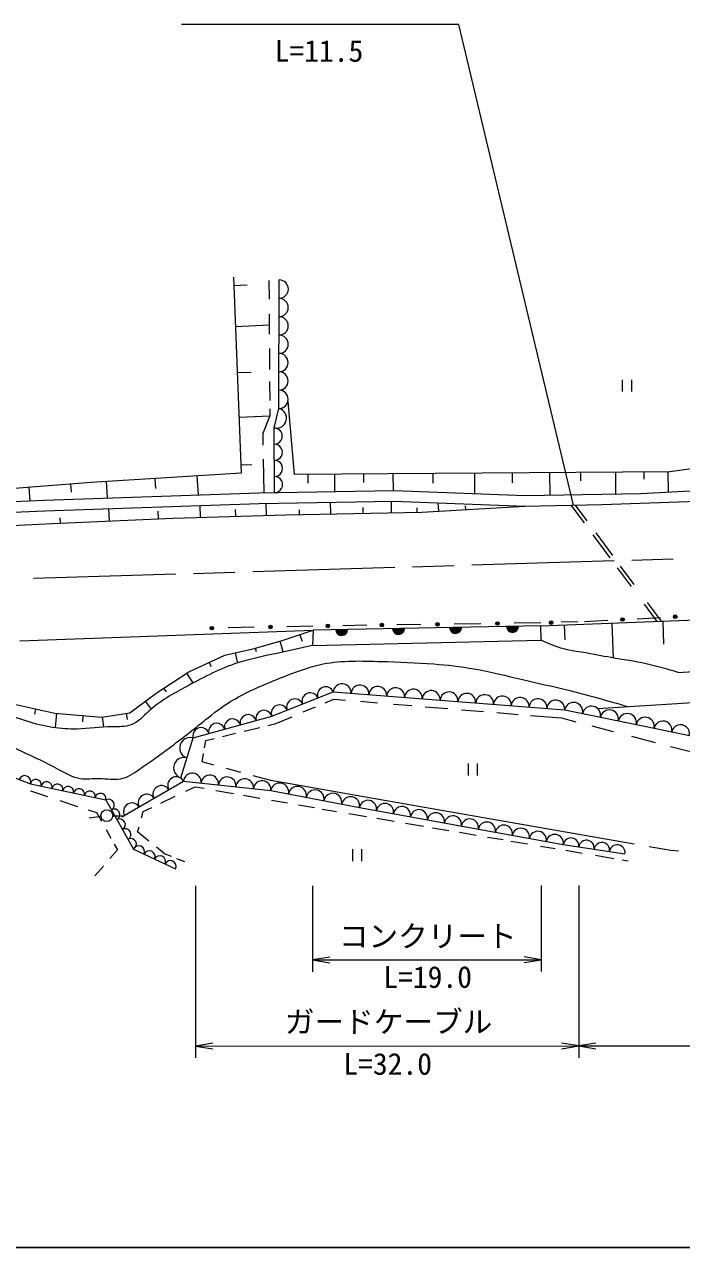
# Model space of a CAD drawing. Units: millimetres, scale not verified. Extents: x 40000 to 680000, y 20000 to 380000.
# Drawn here: x 303649 to 359086, y 205000 to 308142 of the extents above; entities that cross this region are included whole.
import ezdxf
from ezdxf.enums import TextEntityAlignment as Align

# ---------------------------------------------------------------- set-up
doc = ezdxf.new("R2010")
doc.units = ezdxf.units.MM
doc.header["$LTSCALE"] = 1000
doc.linetypes.add('CHAIN', pattern=[18.5, 12, -1.5, 3.5, -1.5])
for name, color, linetype, lineweight in [('M-BGD', 7, 'Continuous', 13), ('M-BMK', 2, 'CHAIN', 13), ('M-TTL-BAND', 7, 'Continuous', 25), ('M-TTL-TXT', 7, 'Continuous', 13)]:
    doc.layers.add(name, color=color, linetype=linetype, lineweight=lineweight)
doc.styles.add('ＭＳ ゴシック', font='')
doc.styles.get('ＭＳ ゴシック').set_extended_font_data('MS Gothic')

# ---------------------------------------------------------------- blocks, each defined once
blk = doc.blocks.new('open_arrow')
at = {"color": 0, "linetype": 'Continuous', "lineweight": -2}
blk.add_lwpolyline([(7.5, 1.25), (0, 0), (7.5, -1.25)], dxfattribs=at)

msp = doc.modelspace()

# ---------------------------------------------------------------- linework, layer by layer
at = {"layer": 'M-BGD'}
for p, q in [((321285, 286845), (321936, 270307)), ((322449, 286158), (321314, 286114)), ((324317, 284990), (324307, 286563)), ((325116, 275756), (325143, 286597)), ((324336, 282013), (324325, 283718)), ((324331, 282771), (321450, 282657)), ((324355, 279034), (324344, 280808)), ((322787, 278797), (321604, 278750)), ((324372, 276425), (324361, 278031)), ((354102, 277187), (354101, 278187)), ((354851, 278187), (354852, 277187)), ((324380, 275153), (324376, 275722)), ((324715, 274116), (325116, 275756)), ((326435, 270193), (325886, 276355)), ((324358, 275100), (321752, 274998)), ((323778, 273681), (324380, 275153)), ((323799, 272678), (323778, 273681)), ((324752, 268658), (324715, 274116)), ((323885, 268643), (323825, 271471)), ((371128, 272162), (358091, 270422)), ((321936, 270307), (309284, 269524)), ((322833, 271017), (321910, 270980)), ((358091, 270422), (326435, 270193)), ((332275, 269526), (332270, 270235)), ((334778, 268838), (334768, 270253)), ((338140, 269457), (338134, 270277)), ((341650, 268572), (341637, 270303)), ((344822, 269484), (344816, 270326)), ((347997, 268446), (347983, 270349)), ((350591, 269656), (350586, 270368)), ((353547, 268549), (353534, 270389)), ((355927, 269803), (355923, 270406)), ((357978, 268714), (357965, 270421)), ((309284, 269524), (298515, 268661)), ((307609, 268708), (307555, 269385)), ((310663, 268210), (310577, 269604)), ((314720, 269005), (314667, 269857)), ((318320, 268465), (318220, 270077)), ((327598, 269447), (327593, 270201)), ((329847, 268750), (329836, 270217)), ((355643, 268587), (371323, 269439)), ((304137, 267976), (304046, 269104)), ((305337, 268033), (323417, 268634)), ((323417, 268634), (334810, 268838)), ((334810, 268838), (345886, 268407)), ((345886, 268407), (355643, 268587)), ((295987, 267594), (305337, 268033)), ((305373, 267133), (323440, 267735)), ((310754, 267313), (310802, 266273)), ((318438, 267568), (318467, 266587)), ((321431, 267230), (321448, 266676)), ((323440, 267735), (334801, 267938)), ((324002, 267745), (324031, 266752)), ((326819, 267215), (326826, 266824)), ((329451, 267842), (329470, 266874)), ((332195, 267397), (332204, 266927)), ((334582, 267934), (334600, 266973)), ((334801, 267938), (345851, 267508)), ((336747, 267377), (336754, 267014)), ((337163, 267022), (345851, 267508)), ((338534, 267793), (338572, 267101)), ((340829, 267535), (340846, 267228)), ((345851, 267508), (352348, 267672)), ((349753, 267606), (350857, 266112)), ((350119, 267615), (351097, 266291)), ((352348, 267672), (360448, 267943)), ((296024, 266694), (305373, 267133)), ((306024, 266053), (316182, 266520)), ((306648, 266533), (306669, 266083)), ((314913, 267085), (314941, 266463)), ((316182, 266520), (325694, 266802)), ((325694, 266802), (337163, 267022)), ((294277, 265517), (306024, 266053)), ((351596, 265111), (353034, 263164)), ((351845, 265279), (353263, 263359)), ((353660, 262316), (354824, 260741)), ((353917, 262473), (355066, 260918)), ((355925, 259250), (357000, 257794)), ((356188, 259399), (357363, 257808)), ((347226, 257419), (361044, 257949)), ((350887, 257803), (352866, 257904)), ((355339, 258030), (357318, 258131)), ((358802, 253494), (431509, 258288)), ((317982, 256696), (328006, 257070)), ((323032, 257302), (320833, 257257)), ((325301, 256155), (328006, 257070)), ((327980, 257403), (325781, 257358)), ((328006, 257070), (327942, 255758)), ((347226, 257419), (328006, 257070)), ((332534, 257471), (330510, 257441)), ((337089, 257539), (335065, 257509)), ((342152, 257607), (339902, 257577)), ((347214, 257676), (344964, 257645)), ((347235, 256214), (347226, 257419)), ((350327, 257776), (348944, 257731)), ((349262, 256247), (349214, 257495)), ((353347, 254707), (353234, 257650)), ((357603, 255880), (357529, 257815)), ((303252, 256165), (317982, 256696)), ((323041, 255517), (325301, 256155)), ((325483, 255245), (325232, 256136)), ((327098, 256096), (326896, 256695)), ((327942, 255758), (347235, 256214)), ((317504, 253541), (320559, 254943)), ((320559, 254943), (323041, 255517)), ((321629, 254393), (321454, 255150)), ((323216, 255244), (323132, 255543)), ((351990, 250469), (433482, 255506)), ((319419, 253966), (319247, 254341)), ((314767, 251757), (317504, 253541)), ((317890, 252634), (317360, 253447)), ((312540, 250100), (314767, 251757)), ((315623, 251867), (315418, 252181)), ((324518, 249802), (329704, 251849)), ((329704, 251849), (349227, 250352)), ((301908, 251018), (306206, 250065)), ((314320, 250478), (313867, 251087)), ((329011, 250943), (329739, 251250)), ((329739, 251250), (330742, 251167)), ((331989, 251064), (333437, 250944)), ((334781, 250833), (336331, 250704)), ((304515, 249991), (304610, 250419)), ((306206, 250065), (310153, 249717)), ((306273, 248858), (306378, 250050)), ((308568, 249341), (308613, 249853)), ((310153, 249717), (312540, 250100)), ((310353, 248917), (310223, 249728)), ((312337, 249542), (312254, 250055)), ((317885, 247974), (324518, 249802)), ((324864, 249192), (326225, 249767)), ((327176, 250168), (328193, 250597)), ((337459, 250611), (339369, 250453)), ((340534, 250356), (342391, 250203)), ((343516, 250109), (345291, 249962)), ((346340, 249876), (348968, 249658)), ((348968, 249658), (350166, 249346)), ((349227, 250352), (356766, 248797)), ((322194, 248547), (323520, 248868)), ((324195, 249031), (324864, 249192)), ((351516, 248994), (353313, 248526)), ((356766, 248797), (362720, 247548)), ((316853, 244612), (317885, 247974)), ((318839, 247154), (318943, 247761)), ((318943, 247761), (319650, 247932)), ((320367, 248105), (321467, 248371)), ((354853, 248125), (356857, 247603)), ((318631, 245950), (318752, 246653)), ((358157, 247264), (360055, 246770)), ((298524, 246277), (304152, 244112)), ((319640, 245678), (318631, 245950)), ((341103, 244820), (341102, 245820)), ((341852, 245820), (341853, 244820)), ((321893, 245072), (320708, 245391)), ((324449, 244385), (322954, 244787)), ((304152, 244112), (310521, 242743)), ((304171, 243508), (305583, 243042)), ((311877, 241321), (317078, 244337)), ((317078, 244337), (324432, 243551)), ((317253, 243475), (318055, 243857)), ((318055, 243857), (318808, 243725)), ((319793, 243553), (321281, 243292)), ((324432, 243551), (331910, 242116)), ((335631, 242406), (324449, 244385)), ((306622, 242699), (308134, 242201)), ((310521, 242743), (312856, 238600)), ((315159, 242477), (316367, 243053)), ((322132, 243143), (323519, 242900)), ((324495, 242729), (325854, 242491)), ((355082, 239019), (335631, 242406)), ((309035, 241903), (309728, 241675)), ((309728, 241675), (310140, 240946)), ((311098, 241410), (312098, 241401)), ((313514, 241240), (313651, 241759)), ((313651, 241759), (314406, 242118)), ((326782, 242329), (328113, 242095)), ((328777, 241979), (329972, 241777)), ((331012, 241601), (332505, 241348)), ((331910, 242116), (349111, 238982)), ((310108, 241350), (309118, 241199)), ((313199, 240045), (313316, 240489)), ((333378, 241200), (334843, 240952)), ((335797, 240790), (337323, 240532)), ((338064, 240406), (339449, 240172)), ((310537, 240242), (310942, 239524)), ((314140, 239276), (313199, 240045)), ((340344, 240020), (341756, 239781)), ((342716, 239618), (344023, 239397)), ((311504, 238529), (310864, 237800)), ((311225, 239023), (311504, 238529)), ((312856, 238600), (316398, 236927)), ((315452, 238205), (314777, 238756)), ((331344, 237583), (331344, 238583)), ((332094, 238583), (332094, 237583)), ((344693, 239283), (346088, 239047)), ((347187, 238861), (348421, 238652)), ((349111, 238982), (354313, 238211)), ((349313, 238501), (350694, 238267)), ((358169, 238482), (356357, 238797)), ((358818, 238429), (358169, 238482)), ((316067, 237965), (315452, 238205)), ((317194, 237526), (316514, 237791)), ((351831, 238075), (353366, 237814)), ((354077, 237694), (354592, 237607)), ((310313, 237171), (309579, 236335))]:
    msp.add_line(p, q, dxfattribs=at)
for centre, radius in [((354102, 257967), 150), ((354102, 257967), 100), ((354102, 257967), 50), ((358554, 258194), 150), ((358554, 258194), 100), ((358554, 258194), 50), ((319458, 257229), 150), ((319458, 257229), 100), ((319458, 257229), 50), ((324406, 257330), 150), ((324406, 257330), 100), ((324406, 257330), 50), ((329245, 257422), 150), ((329245, 257422), 100), ((329245, 257422), 50), ((333800, 257490), 150), ((333800, 257490), 100), ((333800, 257490), 50), ((338495, 257558), 150), ((338495, 257558), 100), ((338495, 257558), 50), ((343558, 257626), 150), ((343558, 257626), 100), ((343558, 257626), 50), ((348079, 257703), 150), ((348079, 257703), 100), ((348079, 257703), 50), ((310601, 241424), 500)]:
    msp.add_circle(centre, radius, dxfattribs=at)
for centre, radius, start, end in [((325141, 285822), 774, 269.85376, 89.85376), ((325137, 284274), 774, 269.85376, 89.85376), ((325133, 282725), 774, 269.85376, 89.85376), ((325129, 281176), 774, 269.85376, 89.85376), ((325125, 279628), 774, 269.85376, 89.85376), ((325121, 278079), 774, 269.85376, 89.85376), ((325117, 276530), 774, 269.85376, 89.85376), ((324915, 274936), 844, 256.26982, 76.26982), ((324720, 273434), 682, 270.39475, 90.39475), ((324729, 272069), 682, 270.39475, 90.39475), ((324738, 270705), 682, 270.39475, 90.39475), ((324748, 269341), 682, 270.39475, 90.39475), ((330409, 257114), 500, 181.0389, 1.0389), ((330409, 257114), 500, 181.0389, 1.0389), ((330409, 257114), 450, 181.0389, 1.0389), ((330409, 257114), 400, 181.0389, 1.0389), ((330409, 257114), 350, 181.0389, 1.0389), ((330409, 257114), 300, 181.0389, 1.0389), ((330409, 257114), 250, 181.0389, 1.0389), ((330409, 257114), 200, 181.0389, 1.0389), ((330409, 257114), 150, 181.0389, 1.0389), ((330409, 257114), 100, 181.0389, 1.0389), ((330409, 257114), 50, 181.0389, 1.0389), ((335214, 257201), 500, 181.0389, 1.0389), ((335214, 257201), 500, 181.0389, 1.0389), ((335214, 257201), 450, 181.0389, 1.0389), ((335214, 257201), 400, 181.0389, 1.0389), ((335214, 257201), 350, 181.0389, 1.0389), ((335214, 257201), 300, 181.0389, 1.0389), ((335214, 257201), 250, 181.0389, 1.0389), ((335214, 257201), 200, 181.0389, 1.0389), ((335214, 257201), 150, 181.0389, 1.0389), ((335214, 257201), 100, 181.0389, 1.0389), ((335214, 257201), 50, 181.0389, 1.0389), ((340019, 257288), 500, 181.0389, 1.0389), ((340019, 257288), 500, 181.0389, 1.0389), ((340019, 257288), 450, 181.0389, 1.0389), ((340019, 257288), 400, 181.0389, 1.0389), ((340019, 257288), 350, 181.0389, 1.0389), ((340019, 257288), 300, 181.0389, 1.0389), ((340019, 257288), 250, 181.0389, 1.0389), ((340019, 257288), 200, 181.0389, 1.0389), ((340019, 257288), 150, 181.0389, 1.0389), ((340019, 257288), 100, 181.0389, 1.0389), ((340019, 257288), 50, 181.0389, 1.0389), ((344823, 257375), 500, 181.0389, 1.0389), ((344823, 257375), 500, 181.0389, 1.0389), ((344823, 257375), 450, 181.0389, 1.0389), ((344823, 257375), 400, 181.0389, 1.0389), ((344823, 257375), 350, 181.0389, 1.0389), ((344823, 257375), 300, 181.0389, 1.0389), ((344823, 257375), 250, 181.0389, 1.0389), ((344823, 257375), 200, 181.0389, 1.0389), ((344823, 257375), 150, 181.0389, 1.0389), ((344823, 257375), 100, 181.0389, 1.0389), ((344823, 257375), 50, 181.0389, 1.0389), ((327759, 251081), 697, 21.53944, 201.53944), ((329056, 251593), 697, 21.53944, 201.53944), ((330455, 251791), 753, 355.61469, 175.61469), ((331956, 251676), 753, 355.61469, 175.61469), ((333458, 251561), 753, 355.61469, 175.61469), ((334960, 251446), 753, 355.61469, 175.61469), ((336462, 251330), 753, 355.61469, 175.61469), ((337964, 251215), 753, 355.61469, 175.61469), ((339465, 251100), 753, 355.61469, 175.61469), ((340967, 250985), 753, 355.61469, 175.61469), ((325166, 250058), 697, 21.53944, 201.53944), ((326462, 250569), 697, 21.53944, 201.53944), ((342469, 250870), 753, 355.61469, 175.61469), ((343971, 250755), 753, 355.61469, 175.61469), ((345472, 250639), 753, 355.61469, 175.61469), ((346974, 250524), 753, 355.61469, 175.61469), ((348476, 250409), 753, 355.61469, 175.61469), ((349981, 250196), 770, 348.34765, 168.34765), ((351489, 249885), 770, 348.34765, 168.34765), ((322528, 249253), 688, 15.406, 195.406), ((323854, 249619), 688, 15.406, 195.406), ((352996, 249574), 770, 348.34765, 168.34765), ((354504, 249263), 770, 348.34765, 168.34765), ((356012, 248952), 770, 348.34765, 168.34765), ((318548, 248157), 688, 15.406, 195.406), ((319875, 248522), 688, 15.406, 195.406), ((321201, 248888), 688, 15.406, 195.406), ((357510, 248641), 760, 348.15434, 168.15434), ((358999, 248328), 760, 348.15434, 168.15434), ((317627, 247133), 879, 72.94148, 252.94148), ((317111, 245452), 879, 72.94148, 252.94148), ((303683, 244292), 502, 338.95564, 158.95564), ((304607, 244014), 465, 347.8684, 167.8684), ((316455, 243970), 723, 30.52248, 210.52248), ((317813, 244258), 740, 353.90232, 173.90232), ((319284, 244101), 740, 353.90232, 173.90232), ((320755, 243944), 740, 353.90232, 173.90232), ((322226, 243787), 740, 353.90232, 173.90232), ((305517, 243819), 465, 347.8684, 167.8684), ((306427, 243623), 465, 347.8684, 167.8684), ((307337, 243427), 465, 347.8684, 167.8684), ((308247, 243232), 465, 347.8684, 167.8684), ((309156, 243036), 465, 347.8684, 167.8684), ((315210, 243236), 723, 30.52248, 210.52248), ((323696, 243630), 740, 353.90232, 173.90232), ((325180, 243408), 762, 349.13188, 169.13188), ((326675, 243121), 762, 349.13188, 169.13188), ((328171, 242833), 762, 349.13188, 169.13188), ((310066, 242841), 465, 347.8684, 167.8684), ((310755, 242329), 476, 299.40637, 119.40637), ((312720, 241768), 723, 30.52248, 210.52248), ((313965, 242502), 723, 30.52248, 210.52248), ((329666, 242546), 762, 349.13188, 169.13188), ((331162, 242259), 762, 349.13188, 169.13188), ((332626, 241985), 728, 349.67584, 169.67584), ((334060, 241724), 728, 349.67584, 169.67584), ((311222, 241500), 476, 299.40637, 119.40637), ((335493, 241463), 728, 349.67584, 169.67584), ((336927, 241202), 728, 349.67584, 169.67584), ((338360, 240941), 728, 349.67584, 169.67584), ((339793, 240679), 728, 349.67584, 169.67584), ((311689, 240671), 476, 299.40637, 119.40637), ((341227, 240418), 728, 349.67584, 169.67584), ((342660, 240157), 728, 349.67584, 169.67584), ((344094, 239896), 728, 349.67584, 169.67584), ((345527, 239635), 728, 349.67584, 169.67584), ((312156, 239843), 476, 299.40637, 119.40637), ((312623, 239014), 476, 299.40637, 119.40637), ((346961, 239374), 728, 349.67584, 169.67584), ((348394, 239113), 728, 349.67584, 169.67584), ((349761, 238886), 657, 351.56656, 171.56656), ((351061, 238693), 657, 351.56656, 171.56656), ((313299, 238391), 490, 334.72262, 154.72262), ((314184, 237972), 490, 334.72262, 154.72262), ((352362, 238500), 657, 351.56656, 171.56656), ((353662, 238307), 657, 351.56656, 171.56656), ((315070, 237554), 490, 334.72262, 154.72262), ((315955, 237136), 490, 334.72262, 154.72262)]:
    msp.add_arc(centre, radius, start, end, dxfattribs=at)
for points, knots in [([(358802, 253494), (357910, 253761), (357019, 254028), (356111, 254227), (355130, 254441), (354131, 254576), (353141, 254749), (352371, 254884), (351607, 255041), (350835, 255167), (350272, 255259), (349705, 255335), (349157, 255481), (348497, 255657), (347866, 255935), (347235, 256214)], [0, 0, 0, 0, 1, 1, 1, 2, 2, 2, 3, 3, 3, 4, 4, 4, 5, 5, 5, 5]), ([(327942, 255758), (326943, 255537), (325944, 255317), (324939, 255104), (323737, 254850), (322527, 254607), (321370, 254210), (319950, 253722), (318609, 253001), (317286, 252286), (316189, 251692), (315104, 251102), (314150, 250238), (313666, 249798), (313214, 249288), (312644, 249074), (312158, 248891), (311587, 248922), (311031, 248914), (310024, 248899), (309071, 248754), (308097, 248727), (307403, 248709), (306698, 248750), (306008, 248858), (304548, 249088), (303157, 249616), (301750, 250072), (300295, 250545), (298823, 250939), (297361, 251392), (295656, 251920), (293964, 252528), (292204, 252791), (291932, 252831), (291659, 252864), (291385, 252896)], [0, 0, 0, 0, 1, 1, 1, 2, 2, 2, 3, 3, 3, 4, 4, 4, 5, 5, 5, 6, 6, 6, 7, 7, 7, 8, 8, 8, 9, 9, 9, 10, 10, 10, 11, 11, 11, 12, 12, 12, 12]), ([(290076, 250489), (290699, 250396), (291322, 250303), (291926, 250139), (292865, 249884), (293756, 249456), (294687, 249162), (295436, 248926), (296210, 248776), (296993, 248674), (297989, 248545), (298998, 248493), (299963, 248257), (301153, 247965), (302276, 247392), (303388, 246861), (304441, 246358), (305485, 245891), (306534, 245325), (307125, 245006), (307718, 244656), (308351, 244557), (308879, 244475), (309435, 244568), (309994, 244558), (310588, 244547), (311185, 244420), (311741, 244524), (312312, 244631), (312838, 244982), (313347, 245329), (314235, 245933), (315070, 246526), (315897, 247147), (316904, 247902), (317901, 248700), (318901, 249490), (319604, 250045), (320309, 250596), (321067, 251063), (321907, 251582), (322813, 251997), (323721, 252392), (324541, 252750), (325364, 253091), (326202, 253407), (327069, 253734), (327953, 254032), (328857, 254212), (330452, 254529), (332108, 254476), (333749, 254424), (335237, 254378), (336711, 254333), (338186, 254217), (339320, 254128), (340455, 253998), (341576, 253800), (342950, 253556), (344305, 253211), (345664, 252893), (346922, 252599), (348185, 252329), (349439, 252022), (351151, 251602), (352846, 251115), (354541, 250627)], [0, 0, 0, 0, 1, 1, 1, 2, 2, 2, 3, 3, 3, 4, 4, 4, 5, 5, 5, 6, 6, 6, 7, 7, 7, 8, 8, 8, 9, 9, 9, 10, 10, 10, 11, 11, 11, 12, 12, 12, 13, 13, 13, 14, 14, 14, 15, 15, 15, 16, 16, 16, 17, 17, 17, 18, 18, 18, 19, 19, 19, 20, 20, 20, 21, 21, 21, 22, 22, 22, 22])]:
    msp.add_open_spline(points, degree=3, knots=knots, dxfattribs=at)
at = {"layer": 'M-BMK'}
msp.add_line((267430, 260322), (365326, 263293), dxfattribs=at)
at = {"layer": 'M-TTL-BAND'}
msp.add_line((40000, 205000), (579000, 205000), dxfattribs=at)
at = {"layer": 'M-TTL-TXT'}
for p, q in [((340300, 308142), (316905, 308129)), ((349976, 267612), (340300, 308142)), ((318080, 235502), (318088, 220987)), ((327953, 235507), (327957, 228257)), ((347246, 235517), (347250, 228267)), ((350410, 235519), (350418, 221004)), ((350410, 235502), (350418, 221004)), ((327956, 229257), (347249, 229267)), ((318088, 221987), (350417, 222004)), ((350417, 222004), (432818, 222048))]:
    msp.add_line(p, q, dxfattribs=at)

# ---------------------------------------------------------------- block references
at = {"layer": 'M-TTL-TXT', "xscale": 193, "yscale": 193}
for p in [(327956, 229257), (318088, 221987), (350417, 222004)]:
    msp.add_blockref('open_arrow', p, dxfattribs=at)
at = {"layer": 'M-TTL-TXT', "xscale": 193, "yscale": 193, "rotation": 180}
for p in [(347249, 229267), (350417, 222004)]:
    msp.add_blockref('open_arrow', p, dxfattribs=at)

# ---------------------------------------------------------------- texts
at = {"layer": 'M-TTL-TXT', "style": 'ＭＳ ゴシック'}
for s, p in [('L=11.5', (324756, 304441)), ('コンクリート', (330173, 229787)), ('L=19.0', (333925, 226346)), ('ガードケーブル', (325620, 222562)), ('L=32.0', (330554, 219019))]:
    msp.add_text(s, height=1833, rotation=0.031, dxfattribs=at).set_placement(p, align=Align.BOTTOM_LEFT)

doc.saveas('drawing.dxf')
